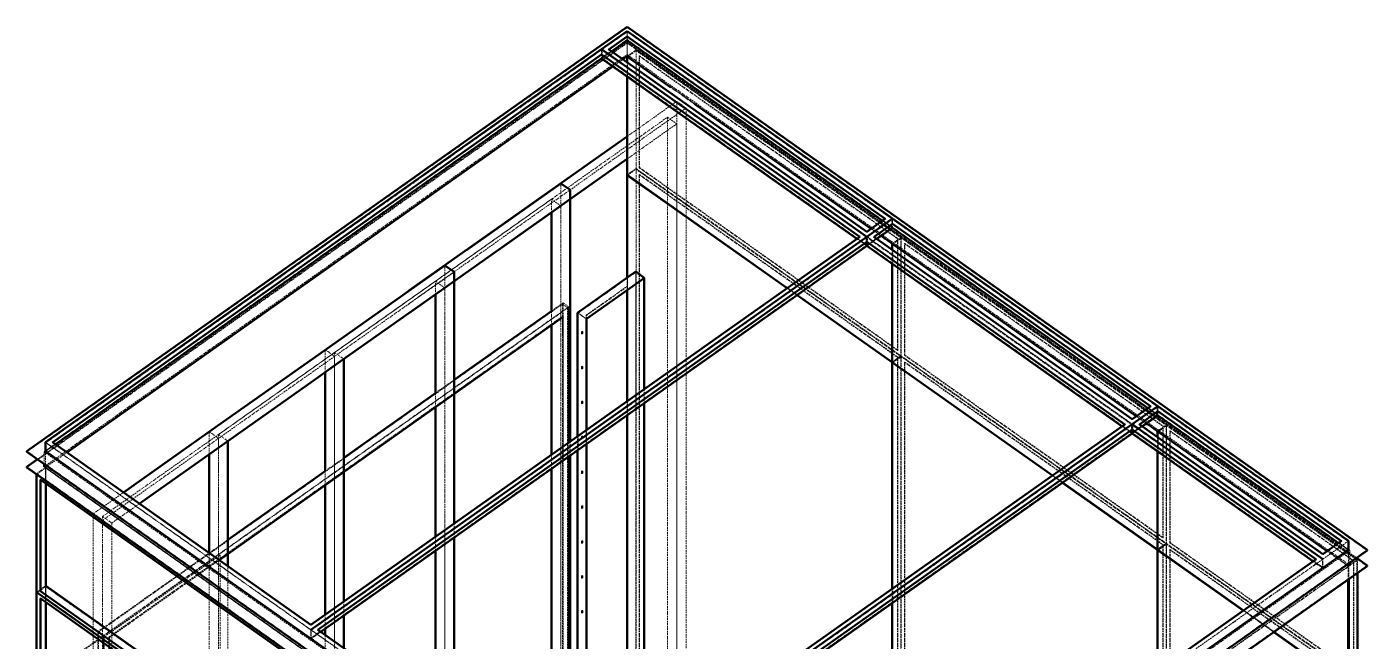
# Model space of a CAD drawing. Header units: millimetres. Extents: x 909 to 14018, y 345 to 10097.
# Drawn here: x 1117 to 4172, y 3801 to 5202 of the extents above; entities that cross this region are included whole.
import ezdxf

# ---------------------------------------------------------------- set-up
doc = ezdxf.new("R2010")
doc.units = ezdxf.units.MM
doc.linetypes.add('Hidden', pattern=[15, 5, -3, 5, -2])
for name, color, linetype, lineweight in [('Default', 7, 'Continuous', 50), ('Edges', 7, 'Hidden', 15), ('HiddenEdges', 2, 'Hidden', 15), ('HiddenSilhouettes', 2, 'Hidden', 15), ('HiddenWires', 7, 'Hidden', 15), ('Silhouettes', 7, 'Continuous', 50), ('Wires', 7, 'Hidden', 15)]:
    doc.layers.add(name, color=color, linetype=linetype, lineweight=lineweight)

# ---------------------------------------------------------------- blocks, each defined once
blk = doc.blocks.new('Isometric')
at = {"layer": 'Edges'}
for points in [[(-551.5, 2646.7), (-495, 2686.7)], [(-495, 2686.7), (289.9, 2131.7)], [(-572.8, 2631.7), (212.1, 2076.7)], [(-495, 2624.5), (-434.9, 2582)], [(-362.4, 2530.7), (-289.9, 2479.5)], [(-1159.7, 1871.6), (-495, 2341.6)], [(254.6, 2076.7), (311.1, 2116.7)], [(277, 2079.5), (311.1, 2055.3)], [(311.1, 2116.7), (1096, 1561.7)], [(-1435.4, 881.7), (233.3, 2061.7)], [(233.3, 2076.7), (1039.4, 1506.7)], [(233.3, 2061.7), (1018.2, 1506.7)], [(289.9, 2069.5), (311.1, 2054.5)], [(311.1, 2055.3), (1052.6, 1531)], [(-1406.9, 1696.8), (-1021.1, 1969.6)], [(-1412.4, 1732.9), (-1384.2, 1712.9)], [(312, 1694.9), (798.2, 1351.1)], [(1060.7, 1506.7), (1117.2, 1546.7)], [(1083.1, 1509.5), (1117.2, 1485.3)], [(1117.2, 1546.7), (1675.8, 1151.7)], [(-1764.9, 1483.6), (-1736.7, 1463.6)], [(-629.3, 311.7), (1039.4, 1491.7)], [(1039.4, 1491.7), (1598.1, 1096.7)], [(1087.2, 1505.7), (1117.2, 1484.5)], [(1117.2, 1485.3), (1632.4, 1121)], [(1117.2, 1484.5), (1159.7, 1454.5)], [(-2262.7, 1451.7), (-1456.6, 881.7)], [(-2267, 1377.4), (-70.7, -175.6)], [(828.7, 1329.6), (1116.4, 1126.1)], [(1619.3, 1096.7), (1697.1, 1151.7)], [(-70.7, -98.3), (1619.3, 1096.7)], [(-70.7, -212.6), (1753.6, 1077.4)], [(-70.7, -175.6), (1701.3, 1077.4)], [(-2279, 998.8), (-2278.2, 999.4)], [(-2279, 998.8), (-1494.1, 443.8)], [(-2278.2, 1003.4), (-2261.9, 1014.9)]]:
    blk.add_lwpolyline(points, dxfattribs=at)
for points in [[(-495, 2685.8, 0), (-495, 2686.7, 0)], [(-495, 2673.6, 0), (-495, 2685.8, 0)], [(-495, 2625.3, 0), (-495, 2673.6, 0)], [(-2241.5, 1451.7, 0), (-572.8, 2631.7, 0)], [(-572.8, 2630.8, 0), (-572.8, 2631.7, 0)], [(-572.8, 2618.6, 0), (-572.8, 2630.8, 0)], [(-495, 2625.3, 0), (246.5, 2101, 0)], [(-494.1, 2606.1, 0), (-494.1, 2623.9, 0)], [(-494.1, 2264.9, 0), (-494.1, 2563, 0)], [(-494.1, 2264.9, 0), (-7.9, 1921.1, 0)], [(-494.1, 1952.7, 0), (-494.1, 2263.2, 0)], [(-927, 2036.1, 0), (-668.6, 2218.9, 0)], [(-696.9, 1433.9, 0), (-696.9, 2170.6, 0)], [(311.1, 2115.8, 0), (311.1, 2116.7, 0)], [(311.1, 2103.6, 0), (311.1, 2115.8, 0)], [(233.3, 2060.8, 0), (233.3, 2061.7, 0)], [(233.3, 2048.6, 0), (233.3, 2060.8, 0)], [(311.1, 2036.7, 0), (311.1, 2055.3, 0)], [(311.1, 2054.5, 0), (337.1, 2036.1, 0)], [(312, 2036.1, 0), (312, 2053.9, 0)], [(311.1, 1694.7, 0), (311.1, 1993.6, 0)], [(312, 1694.9, 0), (312, 1993, 0)], [(-1049.3, 1184.7, 0), (-1049.3, 1921.3, 0)], [(-619.7, 1827.1, 0), (-442.9, 1952.1, 0)], [(-494.1, 1577.3, 0), (-494.1, 1915.1, 0)], [(-469, 1595.1, 0), (-469, 1932.9, 0)], [(-443.8, 1612.9, 0), (-443.8, 1950.7, 0)], [(22.6, 1899.6, 0), (310.3, 1696.1, 0)], [(-1747.5, 1102.4, 0), (-671.8, 1863.1, 0)], [(-689.4, 1439.2, 0), (-689.4, 1832.9, 0)], [(-645.7, 1845.5, 0), (-619.7, 1827.1, 0)], [(-619.7, 1488.5, 0), (-619.7, 1827.1, 0)], [(-1384.2, 947.9, 0), (-1384.2, 1712.9, 0)], [(-1449.6, 1666.6, 0), (-1406.9, 1696.8, 0)], [(311.1, 1693.8, 0), (311.1, 1696.8, 0)], [(311.1, 1006.7, 0), (311.1, 1694.7, 0)], [(312, 1007.3, 0), (312, 1693.2, 0)], [(-1997.5, 1279.1, 0), (-1449.6, 1666.6, 0)], [(-469, 555.9, 0), (-469, 1552, 0)], [(-443.8, 538.1, 0), (-443.8, 1569.8, 0)], [(-494.1, 563.3, 0), (-494.1, 1534.2, 0)], [(1117.2, 1545.8, 0), (1117.2, 1546.7, 0)], [(1117.2, 1533.6, 0), (1117.2, 1545.8, 0)], [(1039.4, 1490.8, 0), (1039.4, 1491.7, 0)], [(1039.4, 1478.6, 0), (1039.4, 1490.8, 0)], [(1117.2, 1466.7, 0), (1117.2, 1485.3, 0)], [(1118.1, 1466.1, 0), (1118.1, 1483.9, 0)], [(-1736.7, 1094.7, 0), (-1736.7, 1463.6, 0)], [(-619.7, 412.9, 0), (-619.7, 1445.4, 0)], [(-2319.3, 1424.8, 0), (-70.7, -165.2, 0)], [(-696.9, 359.4, 0), (-696.9, 1390.9, 0)], [(-689.4, 454, 0), (-689.4, 1396.1, 0)], [(1117.2, 1124.7, 0), (1117.2, 1423.6, 0)], [(1118.1, 1124.9, 0), (1118.1, 1423, 0)], [(-2319.3, 1377.4, 0), (-70.7, -212.6, 0)], [(-2279, 998.8, 0), (-2279, 1338.2, 0)], [(1117.2, 1123.8, 0), (1117.2, 1187.7, 0)], [(-1049.3, 608.7, 0), (-1049.3, 1141.6, 0)], [(-70.7, -165.2, 0), (1753.6, 1124.8, 0)], [(1117.2, 756.7, 0), (1117.2, 1124.7, 0)], [(1118.1, 1124.9, 0), (1378, 941.1, 0)], [(1118.1, 757.3, 0), (1118.1, 1123.2, 0)], [(1619.3, 1069.8, 0), (1619.3, 1096.7, 0)], [(1697.1, 714.7, 0), (1697.1, 1035.3, 0)], [(-2279, -691.2, 0), (-2279, 977.6, 0)], [(311.1, 186.7, 0), (311.1, 963.6, 0)], [(312, 187.3, 0), (312, 964.2, 0)], [(-1384.2, 845.4, 0), (-1384.2, 904.9, 0)], [(-1456.6, 854.8, 0), (-1456.6, 881.7, 0)], [(-1456.6, 881.7, 0), (-650.5, 311.7, 0)], [(1470.9, 875.4, 0), (1696.2, 716.1, 0)]]:
    blk.add_polyline3d(points, dxfattribs=at)
blk.add_polyline3d([(1117.2, 1485.3, 0)], close=True, dxfattribs=at)
at = {"layer": 'HiddenEdges'}
for points in [[(-2319.3, 1422.7), (-495, 2712.7)], [(-495, 2674.8), (-495, 2701.7)], [(-2319.3, 1375.3), (-495, 2665.3)], [(-2267, 1422.7), (-495, 2675.7)], [(-2262.7, 1424.8), (-495, 2674.8)], [(-495, 2675.7), (1701.3, 1122.7)], [(-495, 2674.8), (1697.1, 1124.8)], [(-495, 2264.7), (-468.1, 2283.7)], [(-458.3, 2286.2), (-457.5, 2286.8)], [(-458.3, 2286.2), (326.5, 1731.2)], [(-1736.7, 1475.3), (-725.1, 2190.6)], [(233.3, 2090.8), (289.9, 2130.8)], [(246.5, 2101), (277, 2079.5)], [(311.1, 2104.8), (1117.2, 1534.8)], [(-1456.6, 895.8), (212.1, 2075.8)], [(-1456.6, 882), (231.6, 2075.8)], [(-1456.6, 856), (231.6, 2049.8)], [(348.6, 2056.2), (1133.5, 1501.2)], [(-2089.1, 1226.1), (-1077.6, 1941.3)], [(-7.9, 1921.1), (22.6, 1899.6)], [(-2101.5, 874.9), (-691.6, 1871.9)], [(-2086, 863.9), (-676, 1860.9)], [(-2070.4, 859.4), (-691.6, 1834.4)], [(-644, 1844.7), (-618.9, 1826.9)], [(-619.7, 1837.9), (-618.9, 1837.3)], [(-633.7, 1786), (-633.5, 1786.8)], [(-633.7, 1786), (-633.7, 1782.4)], [(-633.7, 1782.4), (-633.5, 1781.9)], [(-633.5, 1786.8), (-633, 1787.7)], [(-633, 1787.7), (-632.3, 1788.4)], [(-633, 1781.7), (-632.2, 1781.1)], [(-632.7, 1781.3), (-632.2, 1781.1)], [(-632.3, 1788.4), (-631.6, 1788.7)], [(-632.3, 1788.4), (-631.4, 1787.8)], [(-632.3, 1782), (-631.4, 1781.4)], [(-631.6, 1788.7), (-630.7, 1788.1)], [(-631.4, 1781.4), (-630.7, 1782.1)], [(-630.7, 1782.1), (-630.2, 1783)], [(-630.2, 1783), (-630, 1783.8)], [(-630, 1783.8), (-630, 1787.4)], [(338, 1713.3), (1142.4, 1144.5)], [(347.8, 1716.2), (1132.6, 1161.2)], [(-633.7, 1679.9), (-633.5, 1680.8)], [(-633.7, 1679.9), (-633.7, 1676.4)], [(-633, 1681.6), (-632.3, 1682.3)], [(-633, 1675.7), (-632.2, 1675.1)], [(-632.7, 1675.2), (-632.2, 1675.1)], [(-632.3, 1682.3), (-631.6, 1682.6)], [(-631.4, 1675.4), (-630.7, 1676.1)], [(-630.7, 1676.1), (-630.2, 1676.9)], [(-630.2, 1676.9), (-630, 1677.8)], [(-630, 1677.8), (-630, 1681.3)], [(312, 1694.4), (1118.1, 1124.4)], [(348.6, 1695.6), (1133.5, 1140.6)], [(-633.7, 1573.9), (-633.5, 1574.7)], [(-633.7, 1573.9), (-633.7, 1570.3)], [(-633.7, 1570.3), (-633.5, 1569.7)], [(-633, 1569.6), (-632.2, 1569)], [(-632.7, 1569.1), (-632.2, 1569)], [(-632.3, 1576.3), (-631.4, 1575.7)], [(-632.3, 1569.9), (-631.4, 1569.3)], [(-631.6, 1576.6), (-630.7, 1576)], [(-630.2, 1575.8), (-630, 1575.3)], [(-630.2, 1570.9), (-630, 1571.7)], [(-630, 1571.7), (-630, 1575.3)], [(1039.4, 1507), (1115.5, 1560.8)], [(1039.4, 1520.8), (1096, 1560.8)], [(1039.4, 1481), (1115.5, 1534.8)], [(1039.4, 1479.8), (1117.2, 1534.8)], [(1052.6, 1531), (1083.1, 1509.5)], [(1117.2, 1534.8), (1697.1, 1124.8)], [(-650.5, 325.8), (1018.2, 1505.8)], [(-633.7, 1467.8), (-633.5, 1468.6)], [(-633.7, 1467.8), (-633.7, 1464.3)], [(-632.3, 1470.2), (-631.6, 1470.5)], [(-632.3, 1470.2), (-631.4, 1469.6)], [(-631.6, 1470.5), (-630.7, 1469.9)], [(-631.6, 1470.5), (-631.1, 1470.4)], [(-630, 1465.7), (-630, 1469.2)], [(1041.1, 1505.8), (1619.3, 1097)], [(1041.1, 1479.8), (1619.3, 1071)], [(1060.7, 1505.8), (1619.3, 1110.8)], [(1117.2, 1485.3), (1144.1, 1504.3)], [(1154.7, 1486.2), (1713.3, 1091.2)], [(-2261, 1450.8), (-1456.6, 882)], [(-2241.5, 1450.8), (-1456.6, 895.8)], [(-633.7, 1464.3), (-633.5, 1463.7)], [(-633, 1463.5), (-632.2, 1462.9)], [(-632.7, 1463.1), (-632.2, 1462.9)], [(-632.3, 1463.8), (-631.4, 1463.2)], [(-632.2, 1462.9), (-631.4, 1463.2)], [(-630.2, 1464.8), (-630, 1465.7)], [(-2261, 1424.8), (-1456.6, 856)], [(-2289.6, 1356.3), (-1483.5, 786.3)], [(-2262.7, 1375.3), (-70.7, -174.7)], [(-2262.7, 1374.5), (-1456.6, 804.5)], [(-633.7, 1361.7), (-633.5, 1362.6)], [(-633.7, 1361.7), (-633.7, 1358.2)], [(-633.7, 1358.2), (-633.5, 1357.6)], [(-633, 1357.5), (-632.2, 1356.9)], [(-632.3, 1364.1), (-631.4, 1363.5)], [(-632.3, 1357.8), (-631.4, 1357.2)], [(-632.2, 1356.9), (-631.4, 1357.2)], [(-631.6, 1364.4), (-630.7, 1363.8)], [(-631.4, 1357.2), (-630.7, 1357.9)], [(-630.2, 1358.7), (-630, 1359.6)], [(-630, 1359.6), (-630, 1363.1)], [(798.2, 1351.1), (828.7, 1329.6)], [(-2117.4, 1234.4), (-2089.1, 1214.4)], [(-2089.1, 1226.1), (-2060.9, 1206.1)], [(-633.7, 1255.7), (-633.5, 1256.5)], [(-633.7, 1255.7), (-633.7, 1252.1)], [(-633.7, 1252.1), (-633.5, 1251.5)], [(-633, 1257.4), (-632.3, 1258.1)], [(-633, 1251.4), (-632.2, 1250.8)], [(-632.7, 1250.9), (-632.2, 1250.8)], [(-632.3, 1258.1), (-631.4, 1257.5)], [(-632.3, 1251.7), (-631.4, 1251.1)], [(-632.2, 1250.8), (-631.4, 1251.1)], [(-631.6, 1258.4), (-630.7, 1257.8)], [(-630.2, 1257.6), (-630, 1257.1)], [(-630.2, 1252.7), (-630, 1253.5)], [(-630, 1253.5), (-630, 1257.1)], [(-633.7, 1149.6), (-633.5, 1150.4)], [(-633.7, 1149.6), (-633.7, 1146.1)], [(-633.7, 1146.1), (-633.5, 1145.5)], [(-633.5, 1150.4), (-632.7, 1149.8)], [(-633, 1151.3), (-632.3, 1152)], [(-633, 1151.3), (-632.2, 1150.7)], [(-633, 1145.3), (-632.2, 1144.7)], [(-632.3, 1152), (-631.6, 1152.3)], [(-631.6, 1152.3), (-631.1, 1152.2)], [(-631.6, 1152.3), (-630.7, 1151.7)], [(-631.6, 1146.3), (-630.7, 1145.7)], [(-631.4, 1145), (-630.7, 1145.7)], [(-631.1, 1147.2), (-630.2, 1146.6)], [(-630.2, 1151.6), (-630, 1151)], [(-630.2, 1146.6), (-630, 1147.5)], [(-630, 1147.5), (-630, 1151)], [(1117.2, 1124.7), (1144.1, 1143.7)], [(1144.1, 1143.3), (1722.2, 734.5)], [(1153.9, 1146.2), (1712.5, 751.2)], [(1619.3, 1097), (1695.4, 1150.8)], [(1619.3, 1110.8), (1675.8, 1150.8)], [(-2086, 863.1), (-1747.5, 1102.4)], [(1619.3, 1071), (1695.4, 1124.8)], [(1632.4, 1121), (1697.1, 1075.3)], [(-70.7, -98), (1617.6, 1095.8)], [(-70.7, -84.2), (1598.1, 1095.8)], [(-70.7, -124), (1617.6, 1069.8)], [(1667, 1095.7), (1697.1, 1074.5)], [(1696.2, 1075.1), (1722.2, 1093.5)], [(1712.5, 1090.6), (1713.3, 1091.2)], [(-633.7, 1043.5), (-633.5, 1044.4)], [(-633.7, 1043.5), (-633.7, 1040)], [(-633.7, 1040), (-633.5, 1039.4)], [(-633.5, 1044.4), (-632.7, 1043.8)], [(-633, 1045.2), (-632.3, 1045.9)], [(-633, 1045.2), (-632.2, 1044.6)], [(-633, 1039.3), (-632.2, 1038.7)], [(-632.7, 1038.8), (-632.2, 1038.7)], [(-631.6, 1046.2), (-630.7, 1045.6)], [(-631.6, 1046.2), (-631.1, 1046.1)], [(-631.4, 1039), (-630.7, 1039.7)], [(-631.1, 1041.1), (-630.2, 1040.5)], [(-630.2, 1045.5), (-630, 1044.9)], [(-630.2, 1040.5), (-630, 1041.4)], [(-630, 1041.4), (-630, 1044.9)], [(-2289.6, 995.7), (-2262.7, 1014.7)], [(-2287.9, 994.8), (-1483.5, 426)], [(-2278.2, 978.2), (-1493.3, 423.2)], [(-2262.7, 1013.8), (-2261.9, 1014.4)], [(-2262.7, 1013.8), (-1456.6, 443.8)], [(-2261.9, 1013.2), (-1457.5, 444.4)], [(-633.7, 937.5), (-633.5, 938.3)], [(-633.7, 937.5), (-633.7, 933.9)], [(-633.5, 938.3), (-633, 939.2)], [(-633.5, 938.3), (-632.7, 937.7)], [(-633, 939.2), (-632.3, 939.9)], [(-633, 939.2), (-632.2, 938.6)], [(-632.3, 939.9), (-631.6, 940.2)], [(-631.6, 940.2), (-631.1, 940)], [(-630.2, 939.4), (-630, 938.9)], [(-630, 935.3), (-630, 938.9)], [(-633, 933.2), (-632.2, 932.6)], [(-631.6, 934.2), (-630.7, 933.6)], [(-631.1, 935.1), (-630.2, 934.5)], [(-630.2, 934.5), (-630, 935.3)], [(-2103.6, 875.6), (-2086, 863.1)], [(-2101.5, 874.9), (-2086, 863.9)], [(-2070.4, 859.4), (-2068.3, 857.9)], [(-1435.4, 880.8), (-650.5, 325.8)]]:
    blk.add_lwpolyline(points, dxfattribs=at)
for points in [[(-495, 2712.7, 0), (-495, 2714.8, 0)], [(-495, 2712.7, 0), (1753.6, 1122.7, 0)], [(-495, 2685.8, 0), (-495, 2699.6, 0)], [(-495, 2630.4, 0), (-495, 2675.7, 0)], [(-495, 2673.6, 0), (-495, 2674.8, 0)], [(-495, 2665.3, 0), (1753.6, 1075.3, 0)], [(-2262.7, 1424.8, 0), (-572.8, 2619.8, 0)], [(-572.8, 2630.8, 0), (-572.8, 2644.6, 0)], [(-572.8, 2619.8, 0), (233.3, 2049.8, 0)], [(-571.1, 2645.8, 0), (233.3, 2077, 0)], [(-571.1, 2619.8, 0), (233.3, 2051, 0)], [(-551.5, 2645.8, 0), (233.3, 2090.8, 0)], [(-494.1, 2264.4, 0), (-494.1, 2625.1, 0)], [(-468.1, 2283.7, 0), (-468.1, 2644.3, 0)], [(-468.1, 2283.3, 0), (-468.1, 2642.3, 0)], [(-458.3, 2286.2, 0), (-458.3, 2625.6, 0)], [(-457.5, 2626.2, 0), (327.4, 2071.2, 0)], [(-494.1, 2563, 0), (-494.1, 2606.1, 0)], [(-344.4, 362.6, 0), (-344.4, 2488.1, 0)], [(-495, 2341.6, 0), (-316.1, 2468.1, 0)], [(-1384.2, 1724.6, 0), (-372.6, 2439.8, 0)], [(-344.4, 418.7, 0), (-344.4, 2419.8, 0)], [(-494.1, 2264.9, 0), (-468.1, 2283.3, 0)], [(-468.1, 593.7, 0), (-468.1, 2283.7, 0)], [(-468.1, 2283.7, 0), (338, 1713.7, 0)], [(-468.1, 2283.3, 0), (336.3, 1714.5, 0)], [(-468.1, 593.3, 0), (-468.1, 2281.6, 0)], [(-494.1, 574.4, 0), (-494.1, 2264.4, 0)], [(-458.3, 596.2, 0), (-458.3, 2265, 0)], [(-457.5, 2265.6, 0), (327.4, 1710.6, 0)], [(-696.9, 113.3, 0), (-696.9, 2238.9, 0)], [(233.3, 2077, 0), (309.4, 2130.8, 0)], [(311.1, 2115.8, 0), (311.1, 2129.6, 0)], [(233.3, 2051, 0), (309.4, 2104.8, 0)], [(233.3, 2049.8, 0), (311.1, 2104.8, 0)], [(233.3, 2090.8, 0), (233.3, 2091.7, 0)], [(233.3, 2051, 0), (233.3, 2077, 0)], [(233.3, 2060.8, 0), (233.3, 2074.6, 0)], [(233.3, 2049.8, 0), (1039.4, 1479.8, 0)], [(235, 2075.8, 0), (1039.4, 1507, 0)], [(235, 2049.8, 0), (1039.4, 1481, 0)], [(254.6, 2075.8, 0), (1039.4, 1520.8, 0)], [(310.3, 2055.1, 0), (336.3, 2073.5, 0)], [(311.1, 1993.6, 0), (311.1, 2036.7, 0)], [(326.5, 2070.6, 0), (327.4, 2071.2, 0)], [(327.4, 1731.8, 0), (327.4, 2071.2, 0)], [(338, 1713.3, 0), (338, 2072.3, 0)], [(347.8, 1716.2, 0), (347.8, 2055.6, 0)], [(312, 1993, 0), (312, 2036.1, 0)], [(-1049.3, -135.9, 0), (-1049.3, 1989.6, 0)], [(-469, 556.3, 0), (-469, 1970.5, 0)], [(-469, 1932.9, 0), (-469, 1968.5, 0)], [(-619.7, 1837.9, 0), (-495, 1926.1, 0)], [(-494.1, 1696.8, 0), (-494.1, 1952.7, 0)], [(-494.1, 1915.1, 0), (-494.1, 1925.5, 0)], [(-689.4, 461.3, 0), (-689.4, 1875.6, 0)], [(-619.7, 475.7, 0), (-619.7, 1837.9, 0)], [(-632.2, 1781.1, 0), (-631.4, 1781.4, 0)], [(-631.6, 1788.7, 0), (-631.1, 1788.6, 0)], [(-630.2, 1788, 0), (-630, 1787.4, 0)], [(-1384.2, -344.4, 0), (-1384.2, 1724.6, 0)], [(-1384.2, 1724.6, 0), (-1355.9, 1704.6, 0)], [(310.3, 1694.4, 0), (336.3, 1712.8, 0)], [(312, 1694.9, 0), (338, 1713.3, 0)], [(338, 1713.7, 0), (1144.1, 1143.7, 0)], [(338, 23.3, 0), (338, 1711.6, 0)], [(347.8, 1716.2, 0), (348.6, 1716.8, 0)], [(-633.7, 1676.4, 0), (-633.5, 1675.8, 0)], [(-633.5, 1680.8, 0), (-633, 1681.6, 0)], [(-632.3, 1682.3, 0), (-631.4, 1681.7, 0)], [(-632.3, 1676, 0), (-631.4, 1675.4, 0)], [(-632.2, 1675.1, 0), (-631.4, 1675.4, 0)], [(-631.6, 1682.6, 0), (-630.7, 1682, 0)], [(-631.6, 1682.6, 0), (-631.1, 1682.5, 0)], [(-630.2, 1681.9, 0), (-630, 1681.3, 0)], [(326.5, 1710, 0), (327.4, 1710.6, 0)], [(327.4, 41.8, 0), (327.4, 1710.6, 0)], [(347.8, 26.2, 0), (347.8, 1695, 0)], [(-469, 1552, 0), (-469, 1595.1, 0)], [(-443.8, 1569.8, 0), (-443.8, 1612.9, 0)], [(-633.5, 1574.7, 0), (-633, 1575.6, 0)], [(-633, 1575.6, 0), (-632.3, 1576.3, 0)], [(-632.3, 1576.3, 0), (-631.6, 1576.6, 0)], [(-632.2, 1569, 0), (-631.4, 1569.3, 0)], [(-631.6, 1576.6, 0), (-631.1, 1576.4, 0)], [(-631.4, 1569.3, 0), (-630.7, 1570, 0)], [(-630.7, 1570, 0), (-630.2, 1570.9, 0)], [(-494.1, 1534.2, 0), (-494.1, 1577.3, 0)], [(1117.2, 1534.8, 0), (1117.2, 1561.7, 0)], [(1117.2, 1545.8, 0), (1117.2, 1559.6, 0)], [(1039.4, 1520.8, 0), (1039.4, 1521.7, 0)], [(1039.4, 1481, 0), (1039.4, 1507, 0)], [(-1736.7, -593.7, 0), (-1736.7, 1475.3, 0)], [(-1736.7, 1475.3, 0), (-1708.4, 1455.3, 0)], [(-650.5, 312, 0), (1037.7, 1505.8, 0)], [(-650.5, 286, 0), (1037.7, 1479.8, 0)], [(-633.5, 1468.6, 0), (-633, 1469.5, 0)], [(-633, 1469.5, 0), (-632.3, 1470.2, 0)], [(-630.2, 1469.8, 0), (-630, 1469.2, 0)], [(-619.7, 1445.4, 0), (-619.7, 1488.5, 0)], [(1039.4, 1479.8, 0), (1039.4, 1506.7, 0)], [(1039.4, 1490.8, 0), (1039.4, 1504.6, 0)], [(1039.4, 1479.8, 0), (1619.3, 1069.8, 0)], [(1116.4, 1485.1, 0), (1142.4, 1503.5, 0)], [(1117.2, 1423.6, 0), (1117.2, 1466.7, 0)], [(1132.6, 1500.6, 0), (1133.5, 1501.2, 0)], [(1133.5, 1161.8, 0), (1133.5, 1501.2, 0)], [(1144.1, 1143.3, 0), (1144.1, 1502.3, 0)], [(1153.9, 1146.2, 0), (1153.9, 1485.6, 0)], [(-696.9, 1390.9, 0), (-696.9, 1433.9, 0)], [(-689.4, 1396.1, 0), (-689.4, 1439.2, 0)], [(-631.4, 1463.2, 0), (-630.7, 1463.9, 0)], [(-630.7, 1463.9, 0), (-630.2, 1464.8, 0)], [(1118.1, 1423, 0), (1118.1, 1466.1, 0)], [(-2287.9, 1355.5, 0), (-1483.5, 786.7, 0)], [(-2262.7, 1014.7, 0), (-2262.7, 1375.3, 0)], [(-2261.9, 1014.4, 0), (-2261.9, 1375.1, 0)], [(-2261.9, 1373.9, 0), (-1457.5, 805.1, 0)], [(-633.5, 1362.6, 0), (-633, 1363.4, 0)], [(-633, 1363.4, 0), (-632.3, 1364.1, 0)], [(-632.7, 1357, 0), (-632.2, 1356.9, 0)], [(-632.3, 1364.1, 0), (-631.6, 1364.4, 0)], [(-631.6, 1364.4, 0), (-631.1, 1364.3, 0)], [(-630.7, 1357.9, 0), (-630.2, 1358.7, 0)], [(-630.2, 1363.7, 0), (-630, 1363.1, 0)], [(-2278.2, 1338.8, 0), (-1493.3, 783.8, 0)], [(-2089.1, 1214.4, 0), (-1997.5, 1279.1, 0)], [(-2089.1, -842.9, 0), (-2089.1, 1226.1, 0)], [(-633.5, 1256.5, 0), (-633, 1257.4, 0)], [(-632.3, 1258.1, 0), (-631.6, 1258.4, 0)], [(-631.6, 1258.4, 0), (-631.1, 1258.2, 0)], [(-631.4, 1251.1, 0), (-630.7, 1251.8, 0)], [(-630.7, 1251.8, 0), (-630.2, 1252.7, 0)], [(-2089.1, -887.6, 0), (-2089.1, 1214.4, 0)], [(-1049.3, 1141.6, 0), (-1049.3, 1184.7, 0)], [(-633.5, 1150.4, 0), (-633, 1151.3, 0)], [(-632.7, 1144.9, 0), (-632.2, 1144.7, 0)], [(-632.2, 1144.7, 0), (-631.4, 1145, 0)], [(-630.7, 1145.7, 0), (-630.2, 1146.6, 0)], [(1116.4, 1124.4, 0), (1142.4, 1142.8, 0)], [(1118.1, 1124.9, 0), (1144.1, 1143.3, 0)], [(1132.6, 1140, 0), (1133.5, 1140.6, 0)], [(1133.5, -528.2, 0), (1133.5, 1140.6, 0)], [(1144.1, 1143.7, 0), (1723.9, 733.7, 0)], [(1144.1, -546.7, 0), (1144.1, 1141.6, 0)], [(1153.9, 1146.2, 0), (1154.7, 1146.8, 0)], [(1118.1, -565.6, 0), (1118.1, 1124.4, 0)], [(1153.9, -543.8, 0), (1153.9, 1125, 0)], [(1154.7, 1125.6, 0), (1713.3, 730.6, 0)], [(1619.3, 1110.8, 0), (1619.3, 1111.7, 0)], [(-1736.7, -661.9, 0), (-1736.7, 1094.7, 0)], [(-70.7, -174.7, 0), (1697.1, 1075.3, 0)], [(1619.3, 1071, 0), (1619.3, 1097, 0)], [(1697.1, 1075.3, 0), (1723.9, 1094.3, 0)], [(1697.1, 1035.3, 0), (1697.1, 1075.3, 0)], [(1697.1, 1074.5, 0), (1697.9, 1075.1, 0)], [(1713.3, 751.8, 0), (1713.3, 1091.2, 0)], [(-633.5, 1044.4, 0), (-633, 1045.2, 0)], [(-632.3, 1045.9, 0), (-631.6, 1046.2, 0)], [(-632.2, 1038.7, 0), (-631.4, 1039, 0)], [(-631.6, 1040.3, 0), (-630.7, 1039.7, 0)], [(-630.7, 1039.7, 0), (-630.2, 1040.5, 0)], [(-2287.9, 996.5, 0), (-2278.2, 1003.4, 0)], [(-2262.7, -675.3, 0), (-2262.7, 1014.7, 0)], [(-2262.7, 1014.7, 0), (-1456.6, 444.7, 0)], [(-2261.9, -675.6, 0), (-2261.9, 1014.4, 0)], [(311.1, 963.6, 0), (311.1, 1006.7, 0)], [(312, 964.2, 0), (312, 1007.3, 0)], [(-1384.2, 904.9, 0), (-1384.2, 947.9, 0)], [(-631.6, 940.2, 0), (-630.7, 939.6, 0)], [(1378, 941.1, 0), (1470.9, 875.4, 0)], [(-1456.6, 895.8, 0), (-1456.6, 896.7, 0)], [(-633.7, 933.9, 0), (-633.5, 933.3, 0)], [(-632.7, 932.7, 0), (-632.2, 932.6, 0)], [(-632.2, 932.6, 0), (-631.4, 932.9, 0)], [(-631.4, 932.9, 0), (-630.7, 933.6, 0)], [(-630.7, 933.6, 0), (-630.2, 934.5, 0)], [(-2101.5, -535, 0), (-2101.5, 874.9, 0)], [(-2086, -550.3, 0), (-2086, 863.9, 0)], [(-2086, -546, 0), (-2086, 863.9, 0)], [(-2086, 848.4, 0), (-2086, 863.1, 0)], [(-2086, -550.7, 0), (-2086, 861.9, 0)], [(-2070.4, -519.5, 0), (-2070.4, 859.4, 0)], [(-1456.6, 856, 0), (-1456.6, 882, 0)], [(-1454.9, 880.8, 0), (-650.5, 312, 0)], [(-1454.9, 854.8, 0), (-650.5, 286, 0)]]:
    blk.add_polyline3d(points, dxfattribs=at)
at = {"layer": 'HiddenSilhouettes'}
for points in [[(-2287.3, 1400.1), (-495, 2667.4)], [(-495, 2667.4), (1721.6, 1100.1)], [(-2267, 1377.4), (-495, 2630.4)], [(-2261, 1450.8), (-572.8, 2644.6)], [(-572.8, 2630), (-572.8, 2646.7)], [(-571.1, 2619.8), (-542.3, 2640.1)], [(-538.6, 2594.5), (-508.1, 2616)], [(-495, 2625.3), (-468.1, 2644.3)], [(-495, 2630.4), (1701.3, 1077.4)], [(-493.5, 2624.3), (-468.1, 2642.3)], [(-468.1, 2644.3), (338, 2074.3)], [(-458.3, 2625.6), (-457.5, 2626.2)], [(-458.3, 2625.6), (326.5, 2070.6)], [(-344.4, 2488.1), (-316.1, 2468.1)], [(-372.6, 2439.8), (-344.4, 2419.8)], [(-495, 2263.8), (-494.1, 2264.4)], [(-458.3, 2265), (-457.5, 2265.6)], [(280.7, 2125.1), (309.4, 2104.8)], [(311.1, 2129.6), (1115.5, 1560.8)], [(245.9, 2100.6), (276.4, 2079)], [(-1456.6, 854.8), (233.3, 2049.8)], [(-1454.9, 880.8), (233.3, 2074.6)], [(202.9, 2070.1), (231.6, 2049.8)], [(254.6, 2075.8), (255.2, 2076.2)], [(312, 2055.1), (1118.1, 1485.1)], [(312.6, 2054.3), (338, 2072.3)], [(347.8, 2055.6), (1132.6, 1500.6)], [(-644, 1844.7), (-469, 1968.5)], [(-469, 1968.5), (-444.4, 1951.1)], [(-9.1, 1920.3), (21.4, 1898.7)], [(-8.5, 1920.7), (22, 1899.1)], [(-724.8, 1850.6), (-689.4, 1875.6)], [(-689.4, 1875.6), (-671.8, 1863.1)], [(-633.5, 1781.9), (-633, 1781.7)], [(-632.9, 1781.8), (-632.9, 1785.4)], [(-632.9, 1781.8), (-632.7, 1781.3)], [(-631.6, 1782.7), (-631.1, 1783.6)], [(-631.4, 1787.8), (-630.7, 1788.1)], [(-631.1, 1788.6), (-630.9, 1788)], [(-630.9, 1784.4), (-630.9, 1788)], [(-630.7, 1788.1), (-630.2, 1788)], [(311.1, 1694.7), (338, 1713.7)], [(312, 1693.2), (338, 1711.6)], [(338, 1711.6), (1142.4, 1142.8)], [(-633.5, 1675.8), (-633, 1675.7)], [(-633, 1675.7), (-632.3, 1676)], [(-632.9, 1675.8), (-632.9, 1679.3)], [(-632.9, 1675.8), (-632.7, 1675.2)], [(-632.3, 1676), (-631.6, 1676.7)], [(-631.6, 1676.7), (-631.1, 1677.5)], [(-631.4, 1681.7), (-630.7, 1682)], [(-631.1, 1682.5), (-630.9, 1681.9)], [(-630.9, 1678.4), (-630.9, 1681.9)], [(347.8, 1695), (1132.6, 1140)], [(-1077.6, 1601.1), (-1021.1, 1641.1)], [(-633.5, 1569.7), (-633, 1569.6)], [(-633.5, 1569.7), (-632.7, 1569.1)], [(-632.9, 1573.3), (-632.7, 1574.1)], [(-632.9, 1569.7), (-632.9, 1573.3)], [(-632.9, 1569.7), (-632.7, 1569.1)], [(-632.3, 1569.9), (-631.6, 1570.6)], [(-632.2, 1575), (-631.4, 1575.7)], [(-631.6, 1570.6), (-631.1, 1571.5)], [(-631.1, 1576.4), (-630.2, 1575.8)], [(-631.1, 1576.4), (-630.9, 1575.9)], [(-631.1, 1571.5), (-630.9, 1572.3)], [(-630.9, 1572.3), (-630.9, 1575.9)], [(1041.1, 1505.8), (1117.2, 1559.6)], [(1086.8, 1555.1), (1115.5, 1534.8)], [(1095.4, 1561.2), (1096, 1560.8)], [(1117.2, 1559.6), (1695.4, 1150.8)], [(1052, 1530.6), (1082.5, 1509)], [(-650.5, 284.8), (1039.4, 1479.8)], [(-648.8, 310.8), (1039.4, 1504.6)], [(-632.9, 1467.2), (-632.7, 1468)], [(-632.9, 1463.7), (-632.9, 1467.2)], [(-632.2, 1468.9), (-631.4, 1469.6)], [(-631.1, 1470.4), (-630.2, 1469.8)], [(-630.9, 1466.3), (-630.9, 1469.8)], [(-630.7, 1469.9), (-630.2, 1469.8)], [(1009, 1500.1), (1037.7, 1479.8)], [(1017.6, 1506.2), (1018.2, 1505.8)], [(1041.1, 1479.8), (1069.9, 1500.1)], [(1118.1, 1485.1), (1697.9, 1075.1)], [(1118.7, 1484.3), (1144.1, 1502.3)], [(1144.1, 1504.3), (1723.9, 1094.3)], [(1153.9, 1485.6), (1154.7, 1486.2)], [(1153.9, 1485.6), (1712.5, 1090.6)], [(-2261, 1424.8), (-2232.3, 1445.1)], [(-2241.5, 1450.8), (-2240.9, 1451.2)], [(-633.5, 1463.7), (-633, 1463.5)], [(-633.5, 1463.7), (-632.7, 1463.1)], [(-632.9, 1463.7), (-632.7, 1463.1)], [(-632.3, 1463.8), (-631.6, 1464.5)], [(-631.6, 1464.5), (-631.1, 1465.4)], [(-631.1, 1465.4), (-630.9, 1466.3)], [(-2267, 1422.7), (-70.7, -130.3)], [(-2262.7, 1375.3), (-2198.1, 1421)], [(-2289.6, 1356.3), (-2262.7, 1375.3)], [(-2287.9, 1355.5), (-2261.9, 1373.9)], [(-2262.7, 1374.5), (-2261.9, 1375.1)], [(-633.5, 1357.6), (-632.7, 1357)], [(-633, 1357.5), (-632.3, 1357.8)], [(-632.9, 1361.1), (-632.7, 1362)], [(-632.9, 1357.6), (-632.9, 1361.1)], [(-632.9, 1357.6), (-632.7, 1357)], [(-632.3, 1357.8), (-631.6, 1358.5)], [(-632.2, 1362.8), (-631.4, 1363.5)], [(-631.6, 1358.5), (-631.1, 1359.3)], [(-631.1, 1364.3), (-630.9, 1363.7)], [(-631.1, 1359.3), (-630.9, 1360.2)], [(-630.9, 1360.2), (-630.9, 1363.7)], [(-630.7, 1363.8), (-630.2, 1363.7)], [(797, 1350.3), (827.5, 1328.7)], [(797.6, 1350.7), (828.1, 1329.1)], [(-2060.9, 1206.1), (-1977.5, 1265)], [(-633.5, 1251.5), (-632.7, 1250.9)], [(-633, 1251.4), (-632.3, 1251.7)], [(-632.9, 1255.1), (-632.7, 1255.9)], [(-632.9, 1251.5), (-632.9, 1255.1)], [(-632.3, 1251.7), (-631.6, 1252.4)], [(-632.2, 1256.8), (-631.4, 1257.5)], [(-631.6, 1252.4), (-631.1, 1253.3)], [(-631.4, 1257.5), (-630.7, 1257.8)], [(-631.1, 1258.2), (-630.9, 1257.7)], [(-631.1, 1258.2), (-630.2, 1257.6)], [(-631.1, 1253.3), (-630.9, 1254.1)], [(-630.9, 1254.1), (-630.9, 1257.7)], [(-630.7, 1257.8), (-630.2, 1257.6)], [(-1764.9, 1115.1), (-1708.4, 1155.1)], [(-633.5, 1145.5), (-632.7, 1144.9)], [(-633.5, 1145.5), (-633, 1145.3)], [(-633, 1145.3), (-632.3, 1145.6)], [(-632.9, 1149), (-632.7, 1149.8)], [(-632.9, 1145.5), (-632.9, 1149)], [(-632.9, 1145.5), (-632.7, 1144.9)], [(-632.3, 1145.6), (-631.6, 1146.3)], [(-631.6, 1146.3), (-631.1, 1147.2)], [(-631.1, 1152.2), (-630.9, 1151.6)], [(-631.1, 1152.2), (-630.2, 1151.6)], [(-631.1, 1147.2), (-630.9, 1148.1)], [(-630.9, 1148.1), (-630.9, 1151.6)], [(1118.1, 1123.2), (1144.1, 1141.6)], [(1132.6, 1161.2), (1133.5, 1161.8)], [(1144.1, 1141.6), (1722.2, 732.8)], [(1154.7, 1146.8), (1713.3, 751.8)], [(1675.2, 1151.2), (1675.8, 1150.8)], [(-2103.6, 875.6), (-1765.2, 1114.9)], [(1117.2, 1123.8), (1118.1, 1124.4)], [(1118.1, 1124.4), (1697.9, 714.4)], [(1153.9, 1125), (1154.7, 1125.6)], [(1631.8, 1120.6), (1667, 1095.7)], [(-2068.3, 857.9), (-1735, 1093.5)], [(1597.5, 1096.2), (1598.1, 1095.8)], [(-633.5, 1039.4), (-632.7, 1038.8)], [(-633, 1039.3), (-632.3, 1039.6)], [(-632.9, 1042.9), (-632.7, 1043.8)], [(-632.9, 1039.4), (-632.9, 1042.9)], [(-632.9, 1039.4), (-632.7, 1038.8)], [(-632.3, 1039.6), (-631.6, 1040.3)], [(-632.2, 1044.6), (-631.4, 1045.3)], [(-631.6, 1040.3), (-631.1, 1041.1)], [(-631.1, 1041.1), (-630.9, 1042)], [(-630.9, 1042), (-630.9, 1045.5)], [(-2287.9, 994.8), (-2261.9, 1013.2)], [(-2287.9, 996.5), (-1483.5, 427.7)], [(-2279, 977.6), (-2278.2, 978.2)], [(-2261.9, 1014.4), (-1455.8, 444.4)], [(-632.9, 936.9), (-632.7, 937.7)], [(-632.9, 933.3), (-632.9, 936.9)], [(-631.1, 940), (-630.9, 939.5)], [(-631.1, 940), (-630.2, 939.4)], [(-630.9, 935.9), (-630.9, 939.5)], [(1376.8, 940.3), (1469.7, 874.6)], [(-633.5, 933.3), (-632.7, 932.7)], [(-633.5, 933.3), (-633, 933.2)], [(-633, 933.2), (-632.3, 933.5)], [(-632.3, 933.5), (-631.6, 934.2)], [(-631.1, 935.1), (-630.9, 935.9)], [(-2262.7, 738.9), (-2086, 863.9)], [(-2261, 738.1), (-2086, 861.9)], [(-2086, 861.9), (-2060.8, 844.1)]]:
    blk.add_lwpolyline(points, dxfattribs=at)
for points in [[(-571.1, 2645.8, 0), (-495, 2699.6, 0)], [(-495, 2699.6, 0), (309.4, 2130.8, 0)], [(-572.8, 2644.6, 0), (231.6, 2075.8, 0)], [(-571.1, 2619.8, 0), (-571.1, 2645.8, 0)], [(-551.5, 2645.8, 0), (-551.5, 2646.7, 0)], [(-551.5, 2645.8, 0), (-550.9, 2646.2, 0)], [(-495, 2624.5, 0), (-494.1, 2625.1, 0)], [(-494.1, 2625.1, 0), (312, 2055.1, 0)], [(-468.1, 2642.3, 0), (336.3, 2073.5, 0)], [(-457.5, 2286.8, 0), (-457.5, 2626.2, 0)], [(-495, 2563.6, 0), (-495, 2606.7, 0)], [(-495, 2381.6, 0), (-344.4, 2488.1, 0)], [(-316.1, 398.7, 0), (-316.1, 2468.1, 0)], [(-495, 2313.3, 0), (-344.4, 2419.8, 0)], [(-372.6, 438.7, 0), (-372.6, 2439.8, 0)], [(-494.1, 2263.2, 0), (-468.1, 2281.6, 0)], [(-468.1, 2281.6, 0), (336.3, 1712.8, 0)], [(-457.5, 2286.8, 0), (327.4, 1731.8, 0)], [(-494.1, 2264.4, 0), (312, 1694.4, 0)], [(-458.3, 2265, 0), (326.5, 1710, 0)], [(-457.5, 596.8, 0), (-457.5, 2265.6, 0)], [(-725.1, 2150.6, 0), (-725.1, 2190.6, 0)], [(-725.1, 2190.6, 0), (-696.9, 2170.6, 0)], [(235, 2075.8, 0), (311.1, 2129.6, 0)], [(289.3, 2131.2, 0), (289.9, 2130.8, 0)], [(289.9, 2130.8, 0), (289.9, 2131.7, 0)], [(309.4, 2104.8, 0), (309.4, 2130.8, 0)], [(311.1, 2120.9, 0), (311.1, 2131.7, 0)], [(211.5, 2076.2, 0), (212.1, 2075.8, 0)], [(212.1, 2075.8, 0), (212.1, 2076.7, 0)], [(231.6, 2049.8, 0), (231.6, 2075.8, 0)], [(233.3, 2049.8, 0), (233.3, 2076.7, 0)], [(233.3, 2074.6, 0), (1037.7, 1505.8, 0)], [(235, 2049.8, 0), (235, 2075.8, 0)], [(235, 2049.8, 0), (263.8, 2070.1, 0)], [(254.6, 2075.8, 0), (254.6, 2076.7, 0)], [(310.3, 1994.2, 0), (310.3, 2037.3, 0)], [(311.1, 2055.3, 0), (338, 2074.3, 0)], [(311.1, 2054.5, 0), (312, 2055.1, 0)], [(312, 2036.1, 0), (312, 2055.1, 0)], [(326.5, 1731.2, 0), (326.5, 2070.6, 0)], [(336.3, 1714.5, 0), (336.3, 2073.5, 0)], [(338, 2036.1, 0), (338, 2074.3, 0)], [(338, 2074.3, 0), (1144.1, 1504.3, 0)], [(338, 2072.3, 0), (1142.4, 1503.5, 0)], [(347.8, 2055.6, 0), (348.6, 2056.2, 0)], [(348.6, 1716.8, 0), (348.6, 2056.2, 0)], [(-1077.6, 1901.3, 0), (-1077.6, 1941.3, 0)], [(-1077.6, 1941.3, 0), (-1049.3, 1921.3, 0)], [(-618.9, 1837.3, 0), (-494.1, 1925.5, 0)], [(-495, 1696.8, 0), (-495, 1952.1, 0)], [(-495, 1914.5, 0), (-495, 1926.1, 0)], [(-495, 1926.1, 0), (-494.1, 1925.5, 0)], [(-725.1, 1807.6, 0), (-725.1, 1850.3, 0)], [(-691.6, 1781.6, 0), (-691.6, 1871.9, 0)], [(-691.6, 1871.9, 0), (-676, 1860.9, 0)], [(-691.6, 455.5, 0), (-691.6, 1834.4, 0)], [(-691.6, 1834.4, 0), (-689.4, 1832.9, 0)], [(-676, 451, 0), (-676, 1860.9, 0)], [(-644, 432.1, 0), (-644, 1844.7, 0)], [(-618.9, 1826.9, 0), (-618.9, 1837.3, 0)], [(-633.5, 1781.9, 0), (-632.7, 1781.3, 0)], [(-633, 1781.7, 0), (-632.3, 1782, 0)], [(-632.9, 1785.4, 0), (-632.7, 1786.2, 0)], [(-632.7, 1786.2, 0), (-632.2, 1787.1, 0)], [(-632.3, 1782, 0), (-631.6, 1782.7, 0)], [(-632.2, 1787.1, 0), (-631.4, 1787.8, 0)], [(-631.1, 1788.6, 0), (-630.2, 1788, 0)], [(-631.1, 1783.6, 0), (-630.9, 1784.4, 0)], [(-1412.4, 1664.6, 0), (-1412.4, 1732.9, 0)], [(310.3, 1696.1, 0), (336.3, 1714.5, 0)], [(326.5, 1731.2, 0), (327.4, 1731.8, 0)], [(336.3, 24.5, 0), (336.3, 1712.8, 0)], [(338, 1696.8, 0), (338, 1713.7, 0)], [(348.6, 1716.8, 0), (1133.5, 1161.8, 0)], [(-633.5, 1675.8, 0), (-632.7, 1675.2, 0)], [(-632.9, 1679.3, 0), (-632.7, 1680.2, 0)], [(-632.7, 1680.2, 0), (-632.2, 1681, 0)], [(-632.2, 1681, 0), (-631.4, 1681.7, 0)], [(-631.1, 1682.5, 0), (-630.2, 1681.9, 0)], [(-631.1, 1677.5, 0), (-630.9, 1678.4, 0)], [(-630.7, 1682, 0), (-630.2, 1681.9, 0)], [(311.1, 1693.8, 0), (312, 1694.4, 0)], [(312, 1694.4, 0), (312, 1696.8, 0)], [(312, 1611.9, 0), (312, 1694.4, 0)], [(326.5, 41.2, 0), (326.5, 1710, 0)], [(347.8, 1695, 0), (348.6, 1695.6, 0)], [(348.6, 26.8, 0), (348.6, 1695.6, 0)], [(-1077.6, 1558.4, 0), (-1077.6, 1601.1, 0)], [(-442.9, 1570.4, 0), (-442.9, 1613.5, 0)], [(-633, 1569.6, 0), (-632.3, 1569.9, 0)], [(-632.7, 1574.1, 0), (-632.2, 1575, 0)], [(-631.4, 1575.7, 0), (-630.7, 1576, 0)], [(-630.7, 1576, 0), (-630.2, 1575.8, 0)], [(-495, 1533.6, 0), (-495, 1576.7, 0)], [(1096, 1560.8, 0), (1096, 1561.7, 0)], [(1115.5, 1534.8, 0), (1115.5, 1560.8, 0)], [(-1764.9, 1415.3, 0), (-1764.9, 1483.6, 0)], [(-645.7, 1427, 0), (-645.7, 1470.1, 0)], [(-632.7, 1468, 0), (-632.2, 1468.9, 0)], [(-631.4, 1469.6, 0), (-630.7, 1469.9, 0)], [(-631.1, 1470.4, 0), (-630.9, 1469.8, 0)], [(-618.9, 1446, 0), (-618.9, 1489.1, 0)], [(1018.2, 1505.8, 0), (1018.2, 1506.7, 0)], [(1037.7, 1479.8, 0), (1037.7, 1505.8, 0)], [(1039.4, 1504.6, 0), (1617.6, 1095.8, 0)], [(1041.1, 1479.8, 0), (1041.1, 1505.8, 0)], [(1060.7, 1505.8, 0), (1060.7, 1506.7, 0)], [(1060.7, 1505.8, 0), (1061.3, 1506.2, 0)], [(1116.4, 1424.2, 0), (1116.4, 1467.3, 0)], [(1117.2, 1484.5, 0), (1118.1, 1485.1, 0)], [(1118.1, 1442.2, 0), (1118.1, 1485.1, 0)], [(1132.6, 1161.2, 0), (1132.6, 1500.6, 0)], [(1142.4, 1144.5, 0), (1142.4, 1503.5, 0)], [(1144.1, 1442.2, 0), (1144.1, 1504.3, 0)], [(1144.1, 1502.3, 0), (1722.2, 1093.5, 0)], [(1154.7, 1146.8, 0), (1154.7, 1486.2, 0)], [(-2261, 1424.8, 0), (-2261, 1450.8, 0)], [(-2241.5, 1450.8, 0), (-2241.5, 1451.7, 0)], [(-671.8, 1408.6, 0), (-671.8, 1451.7, 0)], [(-668.6, 1410.9, 0), (-668.6, 1453.9, 0)], [(-633, 1463.5, 0), (-632.3, 1463.8, 0)], [(-2267, 1385.7, 0), (-2267, 1422.7, 0)], [(-2262.7, 1375.3, 0), (-2262.7, 1424.8, 0)], [(-1412.4, 1364.3, 0), (-1355.9, 1404.3, 0)], [(-725.1, 1370.9, 0), (-725.1, 1413.9, 0)], [(-2289.6, 1354.3, 0), (-2289.6, 1356.3, 0)], [(-2287.9, 996.5, 0), (-2287.9, 1355.5, 0)], [(-2262.7, 1375.3, 0), (-1456.6, 805.3, 0)], [(-2262.7, 1013.8, 0), (-2262.7, 1374.5, 0)], [(-2261.9, 1375.1, 0), (-1455.8, 805.1, 0)], [(-2261.9, 1326.1, 0), (-2261.9, 1373.9, 0)], [(-1412.4, 1321.6, 0), (-1412.4, 1364.3, 0)], [(-633.5, 1357.6, 0), (-633, 1357.5, 0)], [(-632.7, 1362, 0), (-632.2, 1362.8, 0)], [(-631.4, 1363.5, 0), (-630.7, 1363.8, 0)], [(-631.1, 1364.3, 0), (-630.2, 1363.7, 0)], [(-2279, 1338.2, 0), (-2278.2, 1338.8, 0)], [(-2278.2, 1337.6, 0), (-2278.2, 1338.8, 0)], [(-2117.4, 1234.4, 0), (-2025.8, 1299.1, 0)], [(-2117.4, -867.6, 0), (-2117.4, 1234.4, 0)], [(-633.5, 1251.5, 0), (-633, 1251.4, 0)], [(-632.9, 1251.5, 0), (-632.7, 1250.9, 0)], [(-632.7, 1255.9, 0), (-632.2, 1256.8, 0)], [(-2060.9, -862.9, 0), (-2060.9, 1206.1, 0)], [(-1021.1, 1161.6, 0), (-1021.1, 1204.7, 0)], [(1118.1, 1124.4, 0), (1118.1, 1187.7, 0)], [(-1077.6, 1121.6, 0), (-1077.6, 1164.7, 0)], [(-632.7, 1149.8, 0), (-632.2, 1150.7, 0)], [(-632.2, 1150.7, 0), (-631.4, 1151.4, 0)], [(-631.4, 1151.4, 0), (-630.7, 1151.7, 0)], [(-630.7, 1151.7, 0), (-630.2, 1151.6, 0)], [(1116.4, 1126.1, 0), (1142.4, 1144.5, 0)], [(1142.4, -545.5, 0), (1142.4, 1142.8, 0)], [(1144.1, 1102.9, 0), (1144.1, 1143.7, 0)], [(1666.6, 1145.1, 0), (1695.4, 1124.8, 0)], [(1675.8, 1150.8, 0), (1675.8, 1151.7, 0)], [(1695.4, 1124.8, 0), (1695.4, 1150.8, 0)], [(-1764.9, -641.9, 0), (-1764.9, 1115.1, 0)], [(-70.7, -130.3, 0), (1701.3, 1122.7, 0)], [(1132.6, -528.8, 0), (1132.6, 1140, 0)], [(1153.9, 1125, 0), (1712.5, 730, 0)], [(1154.7, -543.2, 0), (1154.7, 1125.6, 0)], [(1697.1, 1075.3, 0), (1697.1, 1124.8, 0)], [(1701.3, 1085.7, 0), (1701.3, 1122.7, 0)], [(-1708.4, -613.7, 0), (-1708.4, 1074.7, 0)], [(1588.8, 1090.1, 0), (1617.6, 1069.8, 0)], [(1598.1, 1095.8, 0), (1598.1, 1096.7, 0)], [(1617.6, 1069.8, 0), (1617.6, 1095.8, 0)], [(1696.2, 1034.7, 0), (1696.2, 1075.1, 0)], [(1697.9, 1035.9, 0), (1697.9, 1075.1, 0)], [(1712.5, 751.2, 0), (1712.5, 1090.6, 0)], [(1722.2, 734.5, 0), (1722.2, 1093.5, 0)], [(1723.9, 1054.3, 0), (1723.9, 1094.3, 0)], [(-633.5, 1039.4, 0), (-633, 1039.3, 0)], [(-632.7, 1043.8, 0), (-632.2, 1044.6, 0)], [(-631.4, 1045.3, 0), (-630.7, 1045.6, 0)], [(-631.1, 1046.1, 0), (-630.9, 1045.5, 0)], [(-631.1, 1046.1, 0), (-630.2, 1045.5, 0)], [(-630.7, 1045.6, 0), (-630.2, 1045.5, 0)], [(-2287.9, -693.5, 0), (-2287.9, 994.8, 0)], [(-2278.2, 977, 0), (-2278.2, 978.2, 0)], [(-2262.7, -676.2, 0), (-2262.7, 1013.8, 0)], [(-2261.9, 965.5, 0), (-2261.9, 1013.2, 0)], [(310.3, 963, 0), (310.3, 1006.1, 0)], [(-1355.9, 924.9, 0), (-1355.9, 967.9, 0)], [(-632.7, 937.7, 0), (-632.2, 938.6, 0)], [(-632.2, 938.6, 0), (-631.4, 939.3, 0)], [(-631.4, 939.3, 0), (-630.7, 939.6, 0)], [(-630.7, 939.6, 0), (-630.2, 939.4, 0)], [(1377.4, 940.7, 0), (1470.3, 875, 0)], [(-1412.4, 884.9, 0), (-1412.4, 927.9, 0)], [(-632.9, 933.3, 0), (-632.7, 932.7, 0)], [(-631.6, 934.2, 0), (-631.1, 935.1, 0)], [(-2103.6, -538.7, 0), (-2103.6, 875.6, 0)], [(-2086, 863.9, 0), (-2059.9, 845.5, 0)], [(-2068.3, -521, 0), (-2068.3, 857.9, 0)], [(-1454.9, 854.8, 0), (-1454.9, 880.8, 0)], [(-1454.9, 854.8, 0), (-1426.2, 875.1, 0)], [(-1435.4, 880.8, 0), (-1435.4, 881.7, 0)], [(-1435.4, 880.8, 0), (-1434.8, 881.2, 0)], [(-1412.4, -392.7, 0), (-1412.4, 865.4, 0)]]:
    blk.add_polyline3d(points, dxfattribs=at)
at = {"layer": 'HiddenWires'}
for points in [[(-2083.8, 860.3, 0), (-1744.5, 1100.2, 0)], [(-1731.4, -300.4, 0), (-1731.4, 1090.9, 0)], [(-2083.8, -549.7, 0), (-2083.8, 860.3, 0)]]:
    blk.add_polyline3d(points, dxfattribs=at)
at = {"layer": 'Silhouettes'}
for points in [[(-2319.3, 1424.8), (-495, 2714.8)], [(-572.8, 2646.7), (-495, 2701.7)], [(-542.3, 2640.1), (-495, 2673.6)], [(-495, 2673.6), (280.7, 2125.1)], [(-2262.7, 1451.7), (-572.8, 2646.7)], [(-2240.9, 1451.2), (-572.8, 2630.8)], [(-508.1, 2616), (-495, 2625.3)], [(-494.1, 2623.9), (-362.4, 2530.7)], [(-1159.7, 1911.6), (-495, 2381.6)], [(-1159.7, 1843.3), (-495, 2313.3)], [(-495, 2264.7), (-8.5, 1920.7)], [(-494.1, 2263.2), (-434.9, 2221.3)], [(-696.9, 2238.9), (-668.6, 2218.9)], [(-887, 2036.1), (-696.9, 2170.6)], [(233.3, 2091.7), (289.9, 2131.7)], [(-1456.6, 881.7), (233.3, 2076.7)], [(-1426.2, 875.1), (233.3, 2048.6)], [(254.6, 2076.7), (1039.4, 1521.7)], [(289.9, 2070.3), (338.3, 2036.1)], [(-1449.6, 1706.6), (-1049.3, 1989.6)], [(-1049.3, 1989.6), (-1021.1, 1969.6)], [(-1366.9, 1696.8), (-1049.3, 1921.3)], [(-618.9, 1826.9), (-443.8, 1950.7)], [(-444.4, 1951.1), (-443.8, 1950.7)], [(-1735, 1093.5), (-689.4, 1832.9)], [(311.1, 1694.7), (797.6, 1350.7)], [(311.1, 1693.8), (797, 1350.3)], [(312, 1693.2), (312, 1693.2)], [(1039.4, 1521.7), (1096, 1561.7)], [(1039.4, 1506.7), (1117.2, 1561.7)], [(1117.2, 1561.7), (1697.1, 1151.7)], [(1061.3, 1506.2), (1117.2, 1545.8)], [(1117.2, 1545.8), (1675.2, 1151.2)], [(1117.2, 1533.6), (1666.6, 1145.1)], [(-2025.8, 1299.1), (-1739.5, 1501.6)], [(-650.5, 326.7), (1018.2, 1506.7)], [(1039.4, 1506.7), (1619.3, 1096.7)], [(1039.4, 1490.8), (1597.5, 1096.2)], [(1060.7, 1506.7), (1619.3, 1111.7)], [(1118.1, 1483.9), (1118.7, 1484.3)], [(1118.1, 1483.9), (1631.8, 1120.6)], [(-2262.7, 1424.8), (-2262.7, 1451.7)], [(-2319.3, 1377.4), (-2287.3, 1400.1)], [(-2262.7, 1424.8), (-70.7, -125.2)], [(827.5, 1328.7), (1117.2, 1123.8)], [(-1765.2, 1114.9), (-1764.9, 1115.1)], [(-70.7, -214.7), (1753.6, 1075.3)], [(1594.5, 1052.3), (1619.3, 1069.8)], [(-2279, 977.6), (-1494.1, 422.6)], [(1469.7, 874.6), (1697.1, 713.8)], [(1470.3, 875), (1697.1, 714.7)]]:
    blk.add_lwpolyline(points, dxfattribs=at)
for points in [[(-495, 2714.8, 0), (1753.6, 1124.8, 0)], [(-495, 2701.7, 0), (311.1, 2131.7, 0)], [(-550.9, 2646.2, 0), (-495, 2685.8, 0)], [(-495, 2685.8, 0), (289.3, 2131.2, 0)], [(-2232.3, 1445.1, 0), (-572.8, 2618.6, 0)], [(-572.8, 2646.7, 0), (233.3, 2076.7, 0)], [(-572.8, 2630.8, 0), (211.5, 2076.2, 0)], [(-572.8, 2618.6, 0), (202.9, 2070.1, 0)], [(-551.5, 2646.7, 0), (233.3, 2091.7, 0)], [(-495, 2606.7, 0), (-495, 2625.3, 0)], [(-494.1, 2623.9, 0), (-493.5, 2624.3, 0)], [(-2198.1, 1421, 0), (-538.6, 2594.5, 0)], [(-495, 2264.7, 0), (-495, 2563.6, 0)], [(-289.9, 2479.5, 0), (245.9, 2100.6, 0)], [(-495, 2263.8, 0), (-495, 2290.6, 0)], [(-495, 1952.1, 0), (-495, 2264.7, 0)], [(-495, 2263.8, 0), (-9.1, 1920.3, 0)], [(-983.6, 2036.1, 0), (-696.9, 2238.9, 0)], [(-668.6, 1453.9, 0), (-668.6, 2218.9, 0)], [(-725.1, 1850.3, 0), (-725.1, 2150.6, 0)], [(233.3, 2076.7, 0), (311.1, 2131.7, 0)], [(311.1, 2131.7, 0), (1117.2, 1561.7, 0)], [(255.2, 2076.2, 0), (311.1, 2115.8, 0)], [(263.8, 2070.1, 0), (311.1, 2103.6, 0)], [(276.4, 2079, 0), (289.9, 2069.5, 0)], [(311.1, 2115.8, 0), (1095.4, 1561.2, 0)], [(311.1, 2103.6, 0), (1086.8, 1555.1, 0)], [(-1456.6, 896.7, 0), (212.1, 2076.7, 0)], [(-1434.8, 881.2, 0), (233.3, 2060.8, 0)], [(233.3, 2060.8, 0), (1017.6, 1506.2, 0)], [(233.3, 2048.6, 0), (1009, 1500.1, 0)], [(310.3, 2037.3, 0), (310.3, 2055.1, 0)], [(311.1, 2055.3, 0), (311.1, 2055.3, 0)], [(312, 2053.9, 0), (312.6, 2054.3, 0)], [(312, 2053.9, 0), (1052, 1530.6, 0)], [(-1021.1, 1204.7, 0), (-1021.1, 1969.6, 0)], [(-645.7, 1845.5, 0), (-469, 1970.5, 0)], [(-469, 1970.5, 0), (-442.9, 1952.1, 0)], [(310.3, 1696.1, 0), (310.3, 1994.2, 0)], [(-495, 1576.7, 0), (-495, 1914.5, 0)], [(-442.9, 1613.5, 0), (-442.9, 1952.1, 0)], [(-1077.6, 1601.1, 0), (-1077.6, 1901.3, 0)], [(21.4, 1898.7, 0), (311.1, 1693.8, 0)], [(22, 1899.1, 0), (311.1, 1694.7, 0)], [(-1021.1, 1641.1, 0), (-724.8, 1850.6, 0)], [(-671.8, 1451.7, 0), (-671.8, 1863.1, 0)], [(-645.7, 1470.1, 0), (-645.7, 1845.5, 0)], [(-725.1, 1413.9, 0), (-725.1, 1807.6, 0)], [(-618.9, 1781.6, 0), (-618.9, 1826.9, 0)], [(-618.9, 1489.1, 0), (-618.9, 1826.9, 0)], [(-1739.5, 1501.6, 0), (-1449.6, 1706.6, 0)], [(-1449.6, 1638.3, 0), (-1366.9, 1696.8, 0)], [(-1355.9, 967.9, 0), (-1355.9, 1704.6, 0)], [(310.3, 1006.1, 0), (310.3, 1694.4, 0)], [(312, 1693.2, 0), (362.4, 1657.6, 0)], [(-1977.5, 1265, 0), (-1449.6, 1638.3, 0)], [(-1412.4, 1364.3, 0), (-1412.4, 1664.6, 0)], [(-1355.9, 1404.3, 0), (-1077.6, 1601.1, 0)], [(-1077.6, 1164.7, 0), (-1077.6, 1558.4, 0)], [(-442.9, 537.9, 0), (-442.9, 1570.4, 0)], [(-495, 563.9, 0), (-495, 1533.6, 0)], [(1069.9, 1500.1, 0), (1117.2, 1533.6, 0)], [(1082.5, 1509, 0), (1087.2, 1505.7, 0)], [(-650.5, 311.7, 0), (1039.4, 1506.7, 0)], [(-628.7, 311.2, 0), (1039.4, 1490.8, 0)], [(-620.1, 305.1, 0), (1039.4, 1478.6, 0)], [(1039.4, 1478.6, 0), (1588.8, 1090.1, 0)], [(1087.2, 1506.6, 0), (1117.8, 1484.9, 0)], [(1116.4, 1467.3, 0), (1116.4, 1485.1, 0)], [(1117.8, 1484.9, 0), (1159.7, 1455.3, 0)], [(-2241.5, 1451.7, 0), (-1456.6, 896.7, 0)], [(-1708.4, 1074.7, 0), (-1708.4, 1455.3, 0)], [(-645.7, 431.3, 0), (-645.7, 1427, 0)], [(-618.9, 414.3, 0), (-618.9, 1446, 0)], [(-2319.3, 1422.7, 0), (-2319.3, 1424.8, 0)], [(-2319.3, 1422.7, 0), (-70.7, -167.3, 0)], [(-2267, 1377.4, 0), (-2267, 1385.7, 0)], [(-1764.9, 1115.1, 0), (-1764.9, 1415.3, 0)], [(-671.8, 448.8, 0), (-671.8, 1408.6, 0)], [(-668.6, 339.4, 0), (-668.6, 1410.9, 0)], [(1116.4, 1126.1, 0), (1116.4, 1424.2, 0)], [(-2319.3, 1375.3, 0), (-2319.3, 1377.4, 0)], [(-2319.3, 1375.3, 0), (-70.7, -214.7, 0)], [(-2289.6, 995.7, 0), (-2289.6, 1354.3, 0)], [(-1708.4, 1155.1, 0), (-1412.4, 1364.3, 0)], [(-725.1, 438.2, 0), (-725.1, 1370.9, 0)], [(-2279, 1338.2, 0), (-1494.1, 783.2, 0)], [(-2278.2, 999.4, 0), (-2278.2, 1337.6, 0)], [(-2261.9, 1014.9, 0), (-2261.9, 1326.1, 0)], [(-1412.4, 927.9, 0), (-1412.4, 1321.6, 0)], [(828.1, 1329.1, 0), (1117.2, 1124.7, 0)], [(-1021.1, 588.7, 0), (-1021.1, 1161.6, 0)], [(1619.3, 1111.7, 0), (1675.8, 1151.7, 0)], [(1697.1, 1124.8, 0), (1697.1, 1151.7, 0)], [(-1077.6, 628.7, 0), (-1077.6, 1121.6, 0)], [(-70.7, -125.2, 0), (1697.1, 1124.8, 0)], [(-70.7, -167.3, 0), (1753.6, 1122.7, 0)], [(1116.4, 756.1, 0), (1116.4, 1124.4, 0)], [(1117.2, 1124.7, 0), (1377.4, 940.7, 0)], [(1117.2, 1123.8, 0), (1376.8, 940.3, 0)], [(1118.1, 1123.2, 0), (1146.8, 1102.9, 0)], [(1721.6, 1100.1, 0), (1753.6, 1077.4, 0)], [(1753.6, 1122.7, 0), (1753.6, 1124.8, 0)], [(-70.7, -83.3, 0), (1598.1, 1096.7, 0)], [(1701.3, 1077.4, 0), (1701.3, 1085.7, 0)], [(1753.6, 1075.3, 0), (1753.6, 1077.4, 0)], [(1696.2, 716.1, 0), (1696.2, 1034.7, 0)], [(1697.9, 715.3, 0), (1697.9, 1035.9, 0)], [(1723.9, 733.7, 0), (1723.9, 1054.3, 0)], [(-2289.6, -694.3, 0), (-2289.6, 995.7, 0)], [(-2289.6, 995.7, 0), (-1483.5, 425.7, 0)], [(-2278.2, 999.4, 0), (-1494.1, 445, 0)], [(-2261.9, 1014.9, 0), (-1494.1, 472, 0)], [(-2278.2, -690.6, 0), (-2278.2, 977, 0)], [(-2261.9, -675.1, 0), (-2261.9, 965.5, 0)], [(310.3, 186.1, 0), (310.3, 963, 0)], [(-1355.9, 825.4, 0), (-1355.9, 924.9, 0)], [(-1435.4, 881.7, 0), (-650.5, 326.7, 0)], [(-1412.4, 865.4, 0), (-1412.4, 884.9, 0)], [(-1456.6, 854.8, 0), (-1449.6, 849.8, 0)]]:
    blk.add_polyline3d(points, dxfattribs=at)
for points in [[(-696.9, 2170.6, 0)], [(-1049.3, 1921.3, 0)], [(1117.2, 1485.3, 0)]]:
    blk.add_polyline3d(points, close=True, dxfattribs=at)
at = {"layer": 'Wires'}
blk.add_lwpolyline([(-1744.5, 1100.2), (-1731.4, 1109.6)], dxfattribs=at)
blk.add_polyline3d([(-1731.4, 1090.9, 0), (-1731.4, 1109.6, 0)], dxfattribs=at)

msp = doc.modelspace()

# ---------------------------------------------------------------- block references
at = {"layer": 'Default', "xscale": 0.75, "yscale": 0.75, "zscale": 0.75}
msp.add_blockref('Isometric', (2856.5, 3166), dxfattribs=at)

doc.saveas('drawing.dxf')
